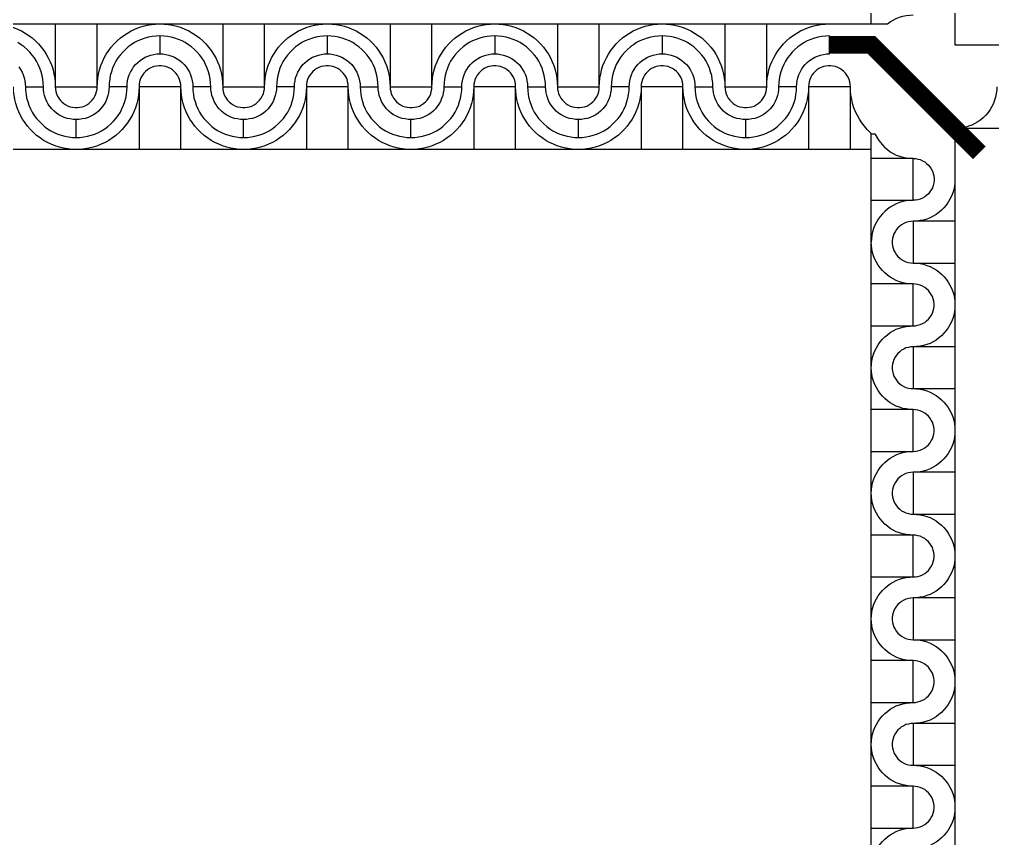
# Model space of a CAD drawing. Extents: x 190.8 to 267.1, y 124 to 174.8.
# Drawn here: x 225.22 to 226.847, y 162.423 to 163.793 of the extents above; entities that cross this region are included whole.
import ezdxf

# ---------------------------------------------------------------- set-up
doc = ezdxf.new("R2010")
doc.units = 0
doc.header["$MEASUREMENT"] = 0

msp = doc.modelspace()

# ---------------------------------------------------------------- linework, layer by layer
for p, q in [((224.5446, 163.7856), (226.6713, 163.7856)), ((226.7846, 163.7506), (228.8875, 163.7506))]:
    msp.add_line(p, q)
for points in [[(228.8875, 165.8106), (226.7846, 165.8106), (226.7846, 163.7506)], [(226.6446, 163.7856), (226.6446, 165.8023)], [(226.6713, 163.7856), (226.6716, 163.7858), (226.6764, 163.7893), (226.6864, 163.7948), (226.6919, 163.7968), (226.6974, 163.7986), (226.7031, 163.7996), (226.7089, 163.8003), (226.7146, 163.8006)], [(225.1746, 163.7856), (225.1819, 163.7853), (225.1889, 163.7846), (225.1959, 163.7833), (225.2029, 163.7818), (225.2099, 163.7796), (225.2164, 163.7768), (225.2229, 163.7738), (225.2291, 163.7703), (225.2351, 163.7663), (225.2409, 163.7621), (225.2464, 163.7573), (225.2514, 163.7523), (225.2561, 163.7468), (225.2604, 163.7411), (225.2644, 163.7351), (225.2679, 163.7288), (225.2709, 163.7223), (225.2736, 163.7158), (225.2759, 163.7088), (225.2774, 163.7018), (225.2786, 163.6948), (225.2794, 163.6878), (225.2796, 163.6806)], [(225.2796, 163.7856), (225.2796, 163.6806), (225.3496, 163.6806), (225.3496, 163.7856)], [(225.3496, 163.6806), (225.3499, 163.6878), (225.3506, 163.6948), (225.3519, 163.7018), (225.3534, 163.7088), (225.3556, 163.7158), (225.3584, 163.7223), (225.3614, 163.7288), (225.3649, 163.7351), (225.3689, 163.7411), (225.3731, 163.7468), (225.3779, 163.7523), (225.3829, 163.7573), (225.3884, 163.7621), (225.3941, 163.7663), (225.4001, 163.7703), (225.4064, 163.7738), (225.4129, 163.7768), (225.4194, 163.7796), (225.4264, 163.7818), (225.4334, 163.7833), (225.4404, 163.7846), (225.4474, 163.7853), (225.4546, 163.7856)], [(225.4546, 163.7856), (225.4619, 163.7853), (225.4689, 163.7846), (225.4759, 163.7833), (225.4829, 163.7818), (225.4899, 163.7796), (225.4964, 163.7768), (225.5029, 163.7738), (225.5091, 163.7703), (225.5151, 163.7663), (225.5209, 163.7621), (225.5264, 163.7573), (225.5314, 163.7523), (225.5361, 163.7468), (225.5404, 163.7411), (225.5444, 163.7351), (225.5479, 163.7288), (225.5509, 163.7223), (225.5536, 163.7158), (225.5559, 163.7088), (225.5574, 163.7018), (225.5586, 163.6948), (225.5594, 163.6878), (225.5596, 163.6806)], [(225.5596, 163.7856), (225.5596, 163.6806), (225.6296, 163.6806), (225.6296, 163.7856)], [(225.6296, 163.6806), (225.6299, 163.6878), (225.6306, 163.6948), (225.6319, 163.7018), (225.6334, 163.7088), (225.6356, 163.7158), (225.6384, 163.7223), (225.6414, 163.7288), (225.6449, 163.7351), (225.6489, 163.7411), (225.6531, 163.7468), (225.6579, 163.7523), (225.6629, 163.7573), (225.6684, 163.7621), (225.6741, 163.7663), (225.6801, 163.7703), (225.6864, 163.7738), (225.6929, 163.7768), (225.6994, 163.7796), (225.7064, 163.7818), (225.7134, 163.7833), (225.7204, 163.7846), (225.7274, 163.7853), (225.7346, 163.7856)], [(225.7346, 163.7856), (225.7419, 163.7853), (225.7489, 163.7846), (225.7559, 163.7833), (225.7629, 163.7818), (225.7699, 163.7796), (225.7764, 163.7768), (225.7829, 163.7738), (225.7891, 163.7703), (225.7951, 163.7663), (225.8009, 163.7621), (225.8064, 163.7573), (225.8114, 163.7523), (225.8161, 163.7468), (225.8204, 163.7411), (225.8244, 163.7351), (225.8279, 163.7288), (225.8309, 163.7223), (225.8336, 163.7158), (225.8359, 163.7088), (225.8374, 163.7018), (225.8386, 163.6948), (225.8394, 163.6878), (225.8396, 163.6806)], [(225.8396, 163.7856), (225.8396, 163.6806), (225.9096, 163.6806), (225.9096, 163.7856)], [(225.9096, 163.6806), (225.9099, 163.6878), (225.9106, 163.6948), (225.9119, 163.7018), (225.9134, 163.7088), (225.9156, 163.7158), (225.9184, 163.7223), (225.9214, 163.7288), (225.9249, 163.7351), (225.9289, 163.7411), (225.9331, 163.7468), (225.9379, 163.7523), (225.9429, 163.7573), (225.9484, 163.7621), (225.9541, 163.7663), (225.9601, 163.7703), (225.9664, 163.7738), (225.9729, 163.7768), (225.9794, 163.7796), (225.9864, 163.7818), (225.9934, 163.7833), (226.0004, 163.7846), (226.0074, 163.7853), (226.0146, 163.7856)], [(226.0146, 163.7856), (226.0219, 163.7853), (226.0289, 163.7846), (226.0359, 163.7833), (226.0429, 163.7818), (226.0499, 163.7796), (226.0564, 163.7768), (226.0629, 163.7738), (226.0691, 163.7703), (226.0751, 163.7663), (226.0809, 163.7621), (226.0864, 163.7573), (226.0914, 163.7523), (226.0961, 163.7468), (226.1004, 163.7411), (226.1044, 163.7351), (226.1079, 163.7288), (226.1109, 163.7223), (226.1136, 163.7158), (226.1159, 163.7088), (226.1174, 163.7018), (226.1186, 163.6948), (226.1194, 163.6878), (226.1196, 163.6806)], [(226.1196, 163.7856), (226.1196, 163.6806), (226.1896, 163.6806), (226.1896, 163.7856)], [(226.1896, 163.6806), (226.1899, 163.6878), (226.1906, 163.6948), (226.1919, 163.7018), (226.1934, 163.7088), (226.1956, 163.7158), (226.1984, 163.7223), (226.2014, 163.7288), (226.2049, 163.7351), (226.2089, 163.7411), (226.2131, 163.7468), (226.2179, 163.7523), (226.2229, 163.7573), (226.2284, 163.7621), (226.2341, 163.7663), (226.2401, 163.7703), (226.2464, 163.7738), (226.2529, 163.7768), (226.2594, 163.7796), (226.2664, 163.7818), (226.2734, 163.7833), (226.2804, 163.7846), (226.2874, 163.7853), (226.2946, 163.7856)], [(226.2946, 163.7856), (226.3019, 163.7853), (226.3089, 163.7846), (226.3159, 163.7833), (226.3229, 163.7818), (226.3299, 163.7796), (226.3364, 163.7768), (226.3429, 163.7738), (226.3491, 163.7703), (226.3551, 163.7663), (226.3609, 163.7621), (226.3664, 163.7573), (226.3714, 163.7523), (226.3761, 163.7468), (226.3804, 163.7411), (226.3844, 163.7351), (226.3879, 163.7288), (226.3909, 163.7223), (226.3936, 163.7158), (226.3959, 163.7088), (226.3974, 163.7018), (226.3986, 163.6948), (226.3994, 163.6878), (226.3996, 163.6806)], [(226.3996, 163.7856), (226.3996, 163.6806), (226.4696, 163.6806), (226.4696, 163.7856)], [(226.4696, 163.6806), (226.4699, 163.6878), (226.4706, 163.6948), (226.4719, 163.7018), (226.4734, 163.7088), (226.4756, 163.7158), (226.4784, 163.7223), (226.4814, 163.7288), (226.4849, 163.7351), (226.4889, 163.7411), (226.4931, 163.7468), (226.4979, 163.7523), (226.5029, 163.7573), (226.5084, 163.7621), (226.5141, 163.7663), (226.5201, 163.7703), (226.5264, 163.7738), (226.5329, 163.7768), (226.5394, 163.7796), (226.5464, 163.7818), (226.5534, 163.7833), (226.5604, 163.7846), (226.5674, 163.7853), (226.5746, 163.7856)], [(225.4546, 163.7656), (225.4484, 163.7653), (225.4419, 163.7646), (225.4356, 163.7636), (225.4296, 163.7618), (225.4236, 163.7598), (225.4176, 163.7571), (225.4121, 163.7543), (225.4066, 163.7508), (225.4016, 163.7471), (225.3969, 163.7428), (225.3924, 163.7383), (225.3881, 163.7336), (225.3844, 163.7286), (225.3809, 163.7231), (225.3781, 163.7176), (225.3754, 163.7116), (225.3734, 163.7056), (225.3716, 163.6996), (225.3706, 163.6933), (225.3699, 163.6868), (225.3696, 163.6806)], [(225.5396, 163.6806), (225.5394, 163.6868), (225.5386, 163.6933), (225.5376, 163.6996), (225.5359, 163.7056), (225.5339, 163.7116), (225.5311, 163.7176), (225.5284, 163.7231), (225.5249, 163.7286), (225.5211, 163.7336), (225.5169, 163.7383), (225.5124, 163.7428), (225.5076, 163.7471), (225.5026, 163.7508), (225.4971, 163.7543), (225.4916, 163.7571), (225.4856, 163.7598), (225.4796, 163.7618), (225.4736, 163.7636), (225.4674, 163.7646), (225.4609, 163.7653), (225.4546, 163.7656), (225.4546, 163.7356), (225.4596, 163.7353), (225.4646, 163.7346), (225.4696, 163.7336), (225.4746, 163.7318), (225.4791, 163.7298), (225.4836, 163.7273), (225.4879, 163.7246), (225.4916, 163.7213), (225.4954, 163.7176), (225.4986, 163.7138), (225.5014, 163.7096), (225.5039, 163.7051), (225.5059, 163.7006), (225.5076, 163.6956), (225.5086, 163.6906), (225.5094, 163.6856), (225.5096, 163.6806)], [(225.7346, 163.7656), (225.7284, 163.7653), (225.7219, 163.7646), (225.7156, 163.7636), (225.7096, 163.7618), (225.7036, 163.7598), (225.6976, 163.7571), (225.6921, 163.7543), (225.6866, 163.7508), (225.6816, 163.7471), (225.6769, 163.7428), (225.6724, 163.7383), (225.6681, 163.7336), (225.6644, 163.7286), (225.6609, 163.7231), (225.6581, 163.7176), (225.6554, 163.7116), (225.6534, 163.7056), (225.6516, 163.6996), (225.6506, 163.6933), (225.6499, 163.6868), (225.6496, 163.6806)], [(226.0146, 163.7656), (226.0084, 163.7653), (226.0019, 163.7646), (225.9956, 163.7636), (225.9896, 163.7618), (225.9836, 163.7598), (225.9776, 163.7571), (225.9721, 163.7543), (225.9666, 163.7508), (225.9616, 163.7471), (225.9569, 163.7428), (225.9524, 163.7383), (225.9481, 163.7336), (225.9444, 163.7286), (225.9409, 163.7231), (225.9381, 163.7176), (225.9354, 163.7116), (225.9334, 163.7056), (225.9316, 163.6996), (225.9306, 163.6933), (225.9299, 163.6868), (225.9296, 163.6806), (225.9596, 163.6806), (225.9599, 163.6856), (225.9606, 163.6906), (225.9616, 163.6956), (225.9634, 163.7006), (225.9654, 163.7051), (225.9679, 163.7096), (225.9706, 163.7138), (225.9739, 163.7176), (225.9776, 163.7213), (225.9814, 163.7246), (225.9856, 163.7273), (225.9901, 163.7298), (225.9946, 163.7318), (225.9996, 163.7336), (226.0046, 163.7346), (226.0096, 163.7353), (226.0146, 163.7356)], [(226.2946, 163.7656), (226.2884, 163.7653), (226.2819, 163.7646), (226.2756, 163.7636), (226.2696, 163.7618), (226.2636, 163.7598), (226.2576, 163.7571), (226.2521, 163.7543), (226.2466, 163.7508), (226.2416, 163.7471), (226.2369, 163.7428), (226.2324, 163.7383), (226.2281, 163.7336), (226.2244, 163.7286), (226.2209, 163.7231), (226.2181, 163.7176), (226.2154, 163.7116), (226.2134, 163.7056), (226.2116, 163.6996), (226.2106, 163.6933), (226.2099, 163.6868), (226.2096, 163.6806)], [(226.5196, 163.6806), (226.5199, 163.6856), (226.5206, 163.6906), (226.5216, 163.6956), (226.5234, 163.7006), (226.5254, 163.7051), (226.5279, 163.7096), (226.5306, 163.7138), (226.5339, 163.7176), (226.5376, 163.7213), (226.5414, 163.7246), (226.5456, 163.7273), (226.5501, 163.7298), (226.5546, 163.7318), (226.5596, 163.7336), (226.5646, 163.7346), (226.5696, 163.7353), (226.5746, 163.7356), (226.5746, 163.7656), (226.5684, 163.7653), (226.5619, 163.7646), (226.5556, 163.7636), (226.5496, 163.7618), (226.5436, 163.7598), (226.5376, 163.7571), (226.5321, 163.7543), (226.5266, 163.7508), (226.5216, 163.7471), (226.5169, 163.7428), (226.5124, 163.7383), (226.5081, 163.7336), (226.5044, 163.7286), (226.5009, 163.7231), (226.4981, 163.7176), (226.4954, 163.7116), (226.4934, 163.7056), (226.4916, 163.6996), (226.4906, 163.6933), (226.4899, 163.6868), (226.4896, 163.6806)], [(225.2186, 163.7138), (225.2214, 163.7096), (225.2239, 163.7051), (225.2259, 163.7006), (225.2276, 163.6956), (225.2286, 163.6906), (225.2294, 163.6856), (225.2296, 163.6806), (225.2596, 163.6806), (225.2594, 163.6868), (225.2586, 163.6933), (225.2576, 163.6996), (225.2559, 163.7056), (225.2539, 163.7116), (225.2511, 163.7176), (225.2484, 163.7231), (225.2449, 163.7286), (225.2411, 163.7336), (225.2369, 163.7383), (225.2324, 163.7428), (225.2276, 163.7471), (225.2226, 163.7508), (225.2171, 163.7543)], [(225.3996, 163.6806), (225.3999, 163.6856), (225.4006, 163.6906), (225.4016, 163.6956), (225.4034, 163.7006), (225.4054, 163.7051), (225.4079, 163.7096), (225.4106, 163.7138), (225.4139, 163.7176), (225.4176, 163.7213), (225.4214, 163.7246), (225.4256, 163.7273), (225.4301, 163.7298), (225.4346, 163.7318), (225.4396, 163.7336), (225.4446, 163.7346), (225.4496, 163.7353), (225.4546, 163.7356)], [(225.6796, 163.6806), (225.6799, 163.6856), (225.6806, 163.6906), (225.6816, 163.6956), (225.6834, 163.7006), (225.6854, 163.7051), (225.6879, 163.7096), (225.6906, 163.7138), (225.6939, 163.7176), (225.6976, 163.7213), (225.7014, 163.7246), (225.7056, 163.7273), (225.7101, 163.7298), (225.7146, 163.7318), (225.7196, 163.7336), (225.7246, 163.7346), (225.7296, 163.7353), (225.7346, 163.7356)], [(226.2396, 163.6806), (226.2399, 163.6856), (226.2406, 163.6906), (226.2416, 163.6956), (226.2434, 163.7006), (226.2454, 163.7051), (226.2479, 163.7096), (226.2506, 163.7138), (226.2539, 163.7176), (226.2576, 163.7213), (226.2614, 163.7246), (226.2656, 163.7273), (226.2701, 163.7298), (226.2746, 163.7318), (226.2796, 163.7336), (226.2846, 163.7346), (226.2896, 163.7353), (226.2946, 163.7356)], [(225.4896, 163.6806), (225.4894, 163.6846), (225.4886, 163.6886), (225.4876, 163.6926), (225.4859, 163.6963), (225.4839, 163.6998), (225.4814, 163.7031), (225.4786, 163.7061), (225.4756, 163.7086), (225.4721, 163.7108), (225.4684, 163.7128), (225.4646, 163.7141), (225.4606, 163.7151), (225.4566, 163.7156), (225.4526, 163.7156), (225.4486, 163.7151), (225.4446, 163.7141), (225.4406, 163.7128), (225.4371, 163.7108), (225.4336, 163.7086), (225.4306, 163.7061), (225.4279, 163.7031), (225.4254, 163.6998), (225.4234, 163.6963), (225.4216, 163.6926), (225.4206, 163.6886), (225.4199, 163.6846), (225.4196, 163.6806)], [(225.7696, 163.6806), (225.7694, 163.6846), (225.7686, 163.6886), (225.7676, 163.6926), (225.7659, 163.6963), (225.7639, 163.6998), (225.7614, 163.7031), (225.7586, 163.7061), (225.7556, 163.7086), (225.7521, 163.7108), (225.7484, 163.7128), (225.7446, 163.7141), (225.7406, 163.7151), (225.7366, 163.7156), (225.7326, 163.7156), (225.7286, 163.7151), (225.7246, 163.7141), (225.7206, 163.7128), (225.7171, 163.7108), (225.7136, 163.7086), (225.7106, 163.7061), (225.7079, 163.7031), (225.7054, 163.6998), (225.7034, 163.6963), (225.7016, 163.6926), (225.7006, 163.6886), (225.6999, 163.6846), (225.6996, 163.6806)], [(226.0496, 163.6806), (226.0494, 163.6846), (226.0486, 163.6886), (226.0476, 163.6926), (226.0459, 163.6963), (226.0439, 163.6998), (226.0414, 163.7031), (226.0386, 163.7061), (226.0356, 163.7086), (226.0321, 163.7108), (226.0284, 163.7128), (226.0246, 163.7141), (226.0206, 163.7151), (226.0166, 163.7156), (226.0126, 163.7156), (226.0086, 163.7151), (226.0046, 163.7141), (226.0006, 163.7128), (225.9971, 163.7108), (225.9936, 163.7086), (225.9906, 163.7061), (225.9879, 163.7031), (225.9854, 163.6998), (225.9834, 163.6963), (225.9816, 163.6926), (225.9806, 163.6886), (225.9799, 163.6846), (225.9796, 163.6806)], [(226.3296, 163.6806), (226.3294, 163.6846), (226.3286, 163.6886), (226.3276, 163.6926), (226.3259, 163.6963), (226.3239, 163.6998), (226.3214, 163.7031), (226.3186, 163.7061), (226.3156, 163.7086), (226.3121, 163.7108), (226.3084, 163.7128), (226.3046, 163.7141), (226.3006, 163.7151), (226.2966, 163.7156), (226.2926, 163.7156), (226.2886, 163.7151), (226.2846, 163.7141), (226.2806, 163.7128), (226.2771, 163.7108), (226.2736, 163.7086), (226.2706, 163.7061), (226.2679, 163.7031), (226.2654, 163.6998), (226.2634, 163.6963), (226.2616, 163.6926), (226.2606, 163.6886), (226.2599, 163.6846), (226.2596, 163.6806)], [(226.6096, 163.6806), (226.6094, 163.6846), (226.6086, 163.6886), (226.6076, 163.6926), (226.6059, 163.6963), (226.6039, 163.6998), (226.6014, 163.7031), (226.5986, 163.7061), (226.5956, 163.7086), (226.5921, 163.7108), (226.5884, 163.7128), (226.5846, 163.7141), (226.5806, 163.7151), (226.5766, 163.7156), (226.5726, 163.7156), (226.5686, 163.7151), (226.5646, 163.7141), (226.5606, 163.7128), (226.5571, 163.7108), (226.5536, 163.7086), (226.5506, 163.7061), (226.5479, 163.7031), (226.5454, 163.6998), (226.5434, 163.6963), (226.5416, 163.6926), (226.5406, 163.6886), (226.5399, 163.6846), (226.5396, 163.6806)], [(225.3146, 163.5756), (225.3074, 163.5758), (225.3004, 163.5766), (225.2934, 163.5778), (225.2864, 163.5793), (225.2794, 163.5816), (225.2729, 163.5843), (225.2664, 163.5873), (225.2601, 163.5908), (225.2541, 163.5948), (225.2484, 163.5991), (225.2429, 163.6038), (225.2379, 163.6088), (225.2331, 163.6143), (225.2289, 163.6201), (225.2249, 163.6261), (225.2214, 163.6323), (225.2184, 163.6388), (225.2156, 163.6453), (225.2134, 163.6523), (225.2119, 163.6593), (225.2106, 163.6663), (225.2099, 163.6733), (225.2096, 163.6806)], [(225.2296, 163.6806), (225.2299, 163.6743), (225.2306, 163.6678), (225.2316, 163.6616), (225.2334, 163.6556), (225.2354, 163.6496), (225.2381, 163.6436), (225.2409, 163.6381), (225.2444, 163.6326), (225.2481, 163.6276), (225.2524, 163.6228), (225.2569, 163.6183), (225.2616, 163.6141), (225.2666, 163.6103), (225.2721, 163.6068), (225.2776, 163.6041), (225.2836, 163.6013), (225.2896, 163.5993), (225.2956, 163.5976), (225.3019, 163.5966), (225.3084, 163.5958), (225.3146, 163.5956), (225.3146, 163.6256), (225.3096, 163.6258), (225.3046, 163.6266), (225.2996, 163.6276), (225.2946, 163.6293), (225.2901, 163.6313), (225.2856, 163.6338), (225.2814, 163.6366), (225.2776, 163.6398), (225.2739, 163.6436), (225.2706, 163.6473), (225.2679, 163.6516), (225.2654, 163.6561), (225.2634, 163.6606), (225.2616, 163.6656), (225.2606, 163.6706), (225.2599, 163.6756), (225.2596, 163.6806)], [(225.2796, 163.6806), (225.2799, 163.6766), (225.2806, 163.6726), (225.2816, 163.6686), (225.2834, 163.6648), (225.2854, 163.6613), (225.2879, 163.6581), (225.2906, 163.6551), (225.2936, 163.6526), (225.2971, 163.6503), (225.3009, 163.6483), (225.3046, 163.6471), (225.3086, 163.6461), (225.3126, 163.6456), (225.3166, 163.6456), (225.3206, 163.6461), (225.3246, 163.6471), (225.3286, 163.6483), (225.3321, 163.6503), (225.3356, 163.6526), (225.3386, 163.6551), (225.3414, 163.6581), (225.3439, 163.6613), (225.3459, 163.6648), (225.3476, 163.6686), (225.3486, 163.6726), (225.3494, 163.6766), (225.3496, 163.6806)], [(225.3146, 163.5956), (225.3209, 163.5958), (225.3274, 163.5966), (225.3336, 163.5976), (225.3396, 163.5993), (225.3456, 163.6013), (225.3516, 163.6041), (225.3571, 163.6068), (225.3626, 163.6103), (225.3676, 163.6141), (225.3724, 163.6183), (225.3769, 163.6228), (225.3811, 163.6276), (225.3849, 163.6326), (225.3884, 163.6381), (225.3911, 163.6436), (225.3939, 163.6496), (225.3959, 163.6556), (225.3976, 163.6616), (225.3986, 163.6678), (225.3994, 163.6743), (225.3996, 163.6806), (225.3696, 163.6806), (225.3694, 163.6756), (225.3686, 163.6706), (225.3676, 163.6656), (225.3659, 163.6606), (225.3639, 163.6561), (225.3614, 163.6516), (225.3586, 163.6473), (225.3554, 163.6436), (225.3516, 163.6398), (225.3479, 163.6366), (225.3436, 163.6338), (225.3391, 163.6313), (225.3346, 163.6293), (225.3296, 163.6276), (225.3246, 163.6266), (225.3196, 163.6258), (225.3146, 163.6256)], [(225.4196, 163.6806), (225.4194, 163.6733), (225.4186, 163.6663), (225.4174, 163.6593), (225.4159, 163.6523), (225.4136, 163.6453), (225.4109, 163.6388), (225.4079, 163.6323), (225.4044, 163.6261), (225.4004, 163.6201), (225.3961, 163.6143), (225.3914, 163.6088), (225.3864, 163.6038), (225.3809, 163.5991), (225.3751, 163.5948), (225.3691, 163.5908), (225.3629, 163.5873), (225.3564, 163.5843), (225.3499, 163.5816), (225.3429, 163.5793), (225.3359, 163.5778), (225.3289, 163.5766), (225.3219, 163.5758), (225.3146, 163.5756)], [(225.4896, 163.5756), (225.4896, 163.6806), (225.4196, 163.6806), (225.4196, 163.5756)], [(225.5946, 163.5756), (225.5874, 163.5758), (225.5804, 163.5766), (225.5734, 163.5778), (225.5664, 163.5793), (225.5594, 163.5816), (225.5529, 163.5843), (225.5464, 163.5873), (225.5401, 163.5908), (225.5341, 163.5948), (225.5284, 163.5991), (225.5229, 163.6038), (225.5179, 163.6088), (225.5131, 163.6143), (225.5089, 163.6201), (225.5049, 163.6261), (225.5014, 163.6323), (225.4984, 163.6388), (225.4956, 163.6453), (225.4934, 163.6523), (225.4919, 163.6593), (225.4906, 163.6663), (225.4899, 163.6733), (225.4896, 163.6806)], [(225.5596, 163.6806), (225.5599, 163.6766), (225.5606, 163.6726), (225.5616, 163.6686), (225.5634, 163.6648), (225.5654, 163.6613), (225.5679, 163.6581), (225.5706, 163.6551), (225.5736, 163.6526), (225.5771, 163.6503), (225.5809, 163.6483), (225.5846, 163.6471), (225.5886, 163.6461), (225.5926, 163.6456), (225.5966, 163.6456), (225.6006, 163.6461), (225.6046, 163.6471), (225.6086, 163.6483), (225.6121, 163.6503), (225.6156, 163.6526), (225.6186, 163.6551), (225.6214, 163.6581), (225.6239, 163.6613), (225.6259, 163.6648), (225.6276, 163.6686), (225.6286, 163.6726), (225.6294, 163.6766), (225.6296, 163.6806)], [(225.5946, 163.5956), (225.6009, 163.5958), (225.6074, 163.5966), (225.6136, 163.5976), (225.6196, 163.5993), (225.6256, 163.6013), (225.6316, 163.6041), (225.6371, 163.6068), (225.6426, 163.6103), (225.6476, 163.6141), (225.6524, 163.6183), (225.6569, 163.6228), (225.6611, 163.6276), (225.6649, 163.6326), (225.6684, 163.6381), (225.6711, 163.6436), (225.6739, 163.6496), (225.6759, 163.6556), (225.6776, 163.6616), (225.6786, 163.6678), (225.6794, 163.6743), (225.6796, 163.6806), (225.6496, 163.6806), (225.6494, 163.6756), (225.6486, 163.6706), (225.6476, 163.6656), (225.6459, 163.6606), (225.6439, 163.6561), (225.6414, 163.6516), (225.6386, 163.6473), (225.6354, 163.6436), (225.6316, 163.6398), (225.6279, 163.6366), (225.6236, 163.6338), (225.6191, 163.6313), (225.6146, 163.6293), (225.6096, 163.6276), (225.6046, 163.6266), (225.5996, 163.6258), (225.5946, 163.6256)], [(225.6996, 163.6806), (225.6994, 163.6733), (225.6986, 163.6663), (225.6974, 163.6593), (225.6959, 163.6523), (225.6936, 163.6453), (225.6909, 163.6388), (225.6879, 163.6323), (225.6844, 163.6261), (225.6804, 163.6201), (225.6761, 163.6143), (225.6714, 163.6088), (225.6664, 163.6038), (225.6609, 163.5991), (225.6551, 163.5948), (225.6491, 163.5908), (225.6429, 163.5873), (225.6364, 163.5843), (225.6299, 163.5816), (225.6229, 163.5793), (225.6159, 163.5778), (225.6089, 163.5766), (225.6019, 163.5758), (225.5946, 163.5756)], [(225.7696, 163.5756), (225.7696, 163.6806), (225.6996, 163.6806), (225.6996, 163.5756)], [(225.8746, 163.5756), (225.8674, 163.5758), (225.8604, 163.5766), (225.8534, 163.5778), (225.8464, 163.5793), (225.8394, 163.5816), (225.8329, 163.5843), (225.8264, 163.5873), (225.8201, 163.5908), (225.8141, 163.5948), (225.8084, 163.5991), (225.8029, 163.6038), (225.7979, 163.6088), (225.7931, 163.6143), (225.7889, 163.6201), (225.7849, 163.6261), (225.7814, 163.6323), (225.7784, 163.6388), (225.7756, 163.6453), (225.7734, 163.6523), (225.7719, 163.6593), (225.7706, 163.6663), (225.7699, 163.6733), (225.7696, 163.6806)], [(225.7896, 163.6806), (225.7899, 163.6743), (225.7906, 163.6678), (225.7916, 163.6616), (225.7934, 163.6556), (225.7954, 163.6496), (225.7981, 163.6436), (225.8009, 163.6381), (225.8044, 163.6326), (225.8081, 163.6276), (225.8124, 163.6228), (225.8169, 163.6183), (225.8216, 163.6141), (225.8266, 163.6103), (225.8321, 163.6068), (225.8376, 163.6041), (225.8436, 163.6013), (225.8496, 163.5993), (225.8556, 163.5976), (225.8619, 163.5966), (225.8684, 163.5958), (225.8746, 163.5956), (225.8746, 163.6256), (225.8696, 163.6258), (225.8646, 163.6266), (225.8596, 163.6276), (225.8546, 163.6293), (225.8501, 163.6313), (225.8456, 163.6338), (225.8414, 163.6366), (225.8376, 163.6398), (225.8339, 163.6436), (225.8306, 163.6473), (225.8279, 163.6516), (225.8254, 163.6561), (225.8234, 163.6606), (225.8216, 163.6656), (225.8206, 163.6706), (225.8199, 163.6756), (225.8196, 163.6806)], [(225.8396, 163.6806), (225.8399, 163.6766), (225.8406, 163.6726), (225.8416, 163.6686), (225.8434, 163.6648), (225.8454, 163.6613), (225.8479, 163.6581), (225.8506, 163.6551), (225.8536, 163.6526), (225.8571, 163.6503), (225.8609, 163.6483), (225.8646, 163.6471), (225.8686, 163.6461), (225.8726, 163.6456), (225.8766, 163.6456), (225.8806, 163.6461), (225.8846, 163.6471), (225.8886, 163.6483), (225.8921, 163.6503), (225.8956, 163.6526), (225.8986, 163.6551), (225.9014, 163.6581), (225.9039, 163.6613), (225.9059, 163.6648), (225.9076, 163.6686), (225.9086, 163.6726), (225.9094, 163.6766), (225.9096, 163.6806)], [(225.9296, 163.6806), (225.9294, 163.6756), (225.9286, 163.6706), (225.9276, 163.6656), (225.9259, 163.6606), (225.9239, 163.6561), (225.9214, 163.6516), (225.9186, 163.6473), (225.9154, 163.6436), (225.9116, 163.6398), (225.9079, 163.6366), (225.9036, 163.6338), (225.8991, 163.6313), (225.8946, 163.6293), (225.8896, 163.6276), (225.8846, 163.6266), (225.8796, 163.6258), (225.8746, 163.6256)], [(225.9796, 163.6806), (225.9794, 163.6733), (225.9786, 163.6663), (225.9774, 163.6593), (225.9759, 163.6523), (225.9736, 163.6453), (225.9709, 163.6388), (225.9679, 163.6323), (225.9644, 163.6261), (225.9604, 163.6201), (225.9561, 163.6143), (225.9514, 163.6088), (225.9464, 163.6038), (225.9409, 163.5991), (225.9351, 163.5948), (225.9291, 163.5908), (225.9229, 163.5873), (225.9164, 163.5843), (225.9099, 163.5816), (225.9029, 163.5793), (225.8959, 163.5778), (225.8889, 163.5766), (225.8819, 163.5758), (225.8746, 163.5756)], [(225.8746, 163.5956), (225.8809, 163.5958), (225.8874, 163.5966), (225.8936, 163.5976), (225.8996, 163.5993), (225.9056, 163.6013), (225.9116, 163.6041), (225.9171, 163.6068), (225.9226, 163.6103), (225.9276, 163.6141), (225.9324, 163.6183), (225.9369, 163.6228), (225.9411, 163.6276), (225.9449, 163.6326), (225.9484, 163.6381), (225.9511, 163.6436), (225.9539, 163.6496), (225.9559, 163.6556), (225.9576, 163.6616), (225.9586, 163.6678), (225.9594, 163.6743), (225.9596, 163.6806)], [(226.0496, 163.5756), (226.0496, 163.6806), (225.9796, 163.6806), (225.9796, 163.5756)], [(226.1546, 163.5756), (226.1474, 163.5758), (226.1404, 163.5766), (226.1334, 163.5778), (226.1264, 163.5793), (226.1194, 163.5816), (226.1129, 163.5843), (226.1064, 163.5873), (226.1001, 163.5908), (226.0941, 163.5948), (226.0884, 163.5991), (226.0829, 163.6038), (226.0779, 163.6088), (226.0731, 163.6143), (226.0689, 163.6201), (226.0649, 163.6261), (226.0614, 163.6323), (226.0584, 163.6388), (226.0556, 163.6453), (226.0534, 163.6523), (226.0519, 163.6593), (226.0506, 163.6663), (226.0499, 163.6733), (226.0496, 163.6806)], [(226.0696, 163.6806), (226.0699, 163.6743), (226.0706, 163.6678), (226.0716, 163.6616), (226.0734, 163.6556), (226.0754, 163.6496), (226.0781, 163.6436), (226.0809, 163.6381), (226.0844, 163.6326), (226.0881, 163.6276), (226.0924, 163.6228), (226.0969, 163.6183), (226.1016, 163.6141), (226.1066, 163.6103), (226.1121, 163.6068), (226.1176, 163.6041), (226.1236, 163.6013), (226.1296, 163.5993), (226.1356, 163.5976), (226.1419, 163.5966), (226.1484, 163.5958), (226.1546, 163.5956), (226.1546, 163.6256), (226.1496, 163.6258), (226.1446, 163.6266), (226.1396, 163.6276), (226.1346, 163.6293), (226.1301, 163.6313), (226.1256, 163.6338), (226.1214, 163.6366), (226.1176, 163.6398), (226.1139, 163.6436), (226.1106, 163.6473), (226.1079, 163.6516), (226.1054, 163.6561), (226.1034, 163.6606), (226.1016, 163.6656), (226.1006, 163.6706), (226.0999, 163.6756), (226.0996, 163.6806)], [(226.1196, 163.6806), (226.1199, 163.6766), (226.1206, 163.6726), (226.1216, 163.6686), (226.1234, 163.6648), (226.1254, 163.6613), (226.1279, 163.6581), (226.1306, 163.6551), (226.1336, 163.6526), (226.1371, 163.6503), (226.1409, 163.6483), (226.1446, 163.6471), (226.1486, 163.6461), (226.1526, 163.6456), (226.1566, 163.6456), (226.1606, 163.6461), (226.1646, 163.6471), (226.1686, 163.6483), (226.1721, 163.6503), (226.1756, 163.6526), (226.1786, 163.6551), (226.1814, 163.6581), (226.1839, 163.6613), (226.1859, 163.6648), (226.1876, 163.6686), (226.1886, 163.6726), (226.1894, 163.6766), (226.1896, 163.6806)], [(226.1546, 163.5956), (226.1609, 163.5958), (226.1674, 163.5966), (226.1736, 163.5976), (226.1796, 163.5993), (226.1856, 163.6013), (226.1916, 163.6041), (226.1971, 163.6068), (226.2026, 163.6103), (226.2076, 163.6141), (226.2124, 163.6183), (226.2169, 163.6228), (226.2211, 163.6276), (226.2249, 163.6326), (226.2284, 163.6381), (226.2311, 163.6436), (226.2339, 163.6496), (226.2359, 163.6556), (226.2376, 163.6616), (226.2386, 163.6678), (226.2394, 163.6743), (226.2396, 163.6806), (226.2096, 163.6806), (226.2094, 163.6756), (226.2086, 163.6706), (226.2076, 163.6656), (226.2059, 163.6606), (226.2039, 163.6561), (226.2014, 163.6516), (226.1986, 163.6473), (226.1954, 163.6436), (226.1916, 163.6398), (226.1879, 163.6366), (226.1836, 163.6338), (226.1791, 163.6313), (226.1746, 163.6293), (226.1696, 163.6276), (226.1646, 163.6266), (226.1596, 163.6258), (226.1546, 163.6256)], [(226.2596, 163.6806), (226.2594, 163.6733), (226.2586, 163.6663), (226.2574, 163.6593), (226.2559, 163.6523), (226.2536, 163.6453), (226.2509, 163.6388), (226.2479, 163.6323), (226.2444, 163.6261), (226.2404, 163.6201), (226.2361, 163.6143), (226.2314, 163.6088), (226.2264, 163.6038), (226.2209, 163.5991), (226.2151, 163.5948), (226.2091, 163.5908), (226.2029, 163.5873), (226.1964, 163.5843), (226.1899, 163.5816), (226.1829, 163.5793), (226.1759, 163.5778), (226.1689, 163.5766), (226.1619, 163.5758), (226.1546, 163.5756)], [(226.3296, 163.5756), (226.3296, 163.6806), (226.2596, 163.6806), (226.2596, 163.5756)], [(226.4346, 163.5756), (226.4274, 163.5758), (226.4204, 163.5766), (226.4134, 163.5778), (226.4064, 163.5793), (226.3994, 163.5816), (226.3929, 163.5843), (226.3864, 163.5873), (226.3801, 163.5908), (226.3741, 163.5948), (226.3684, 163.5991), (226.3629, 163.6038), (226.3579, 163.6088), (226.3531, 163.6143), (226.3489, 163.6201), (226.3449, 163.6261), (226.3414, 163.6323), (226.3384, 163.6388), (226.3356, 163.6453), (226.3334, 163.6523), (226.3319, 163.6593), (226.3306, 163.6663), (226.3299, 163.6733), (226.3296, 163.6806)], [(226.3496, 163.6806), (226.3499, 163.6743), (226.3506, 163.6678), (226.3516, 163.6616), (226.3534, 163.6556), (226.3554, 163.6496), (226.3581, 163.6436), (226.3609, 163.6381), (226.3644, 163.6326), (226.3681, 163.6276), (226.3724, 163.6228), (226.3769, 163.6183), (226.3816, 163.6141), (226.3866, 163.6103), (226.3921, 163.6068), (226.3976, 163.6041), (226.4036, 163.6013), (226.4096, 163.5993), (226.4156, 163.5976), (226.4219, 163.5966), (226.4284, 163.5958), (226.4346, 163.5956), (226.4346, 163.6256), (226.4296, 163.6258), (226.4246, 163.6266), (226.4196, 163.6276), (226.4146, 163.6293), (226.4101, 163.6313), (226.4056, 163.6338), (226.4014, 163.6366), (226.3976, 163.6398), (226.3939, 163.6436), (226.3906, 163.6473), (226.3879, 163.6516), (226.3854, 163.6561), (226.3834, 163.6606), (226.3816, 163.6656), (226.3806, 163.6706), (226.3799, 163.6756), (226.3796, 163.6806)], [(226.3996, 163.6806), (226.3999, 163.6766), (226.4006, 163.6726), (226.4016, 163.6686), (226.4034, 163.6648), (226.4054, 163.6613), (226.4079, 163.6581), (226.4106, 163.6551), (226.4136, 163.6526), (226.4171, 163.6503), (226.4209, 163.6483), (226.4246, 163.6471), (226.4286, 163.6461), (226.4326, 163.6456), (226.4366, 163.6456), (226.4406, 163.6461), (226.4446, 163.6471), (226.4486, 163.6483), (226.4521, 163.6503), (226.4556, 163.6526), (226.4586, 163.6551), (226.4614, 163.6581), (226.4639, 163.6613), (226.4659, 163.6648), (226.4676, 163.6686), (226.4686, 163.6726), (226.4694, 163.6766), (226.4696, 163.6806)], [(226.4346, 163.5956), (226.4409, 163.5958), (226.4474, 163.5966), (226.4536, 163.5976), (226.4596, 163.5993), (226.4656, 163.6013), (226.4716, 163.6041), (226.4771, 163.6068), (226.4826, 163.6103), (226.4876, 163.6141), (226.4924, 163.6183), (226.4969, 163.6228), (226.5011, 163.6276), (226.5049, 163.6326), (226.5084, 163.6381), (226.5111, 163.6436), (226.5139, 163.6496), (226.5159, 163.6556), (226.5176, 163.6616), (226.5186, 163.6678), (226.5194, 163.6743), (226.5196, 163.6806), (226.4896, 163.6806), (226.4894, 163.6756), (226.4886, 163.6706), (226.4876, 163.6656), (226.4859, 163.6606), (226.4839, 163.6561), (226.4814, 163.6516), (226.4786, 163.6473), (226.4754, 163.6436), (226.4716, 163.6398), (226.4679, 163.6366), (226.4636, 163.6338), (226.4591, 163.6313), (226.4546, 163.6293), (226.4496, 163.6276), (226.4446, 163.6266), (226.4396, 163.6258), (226.4346, 163.6256)], [(226.5396, 163.6806), (226.5394, 163.6733), (226.5386, 163.6663), (226.5374, 163.6593), (226.5359, 163.6523), (226.5336, 163.6453), (226.5309, 163.6388), (226.5279, 163.6323), (226.5244, 163.6261), (226.5204, 163.6201), (226.5161, 163.6143), (226.5114, 163.6088), (226.5064, 163.6038), (226.5009, 163.5991), (226.4951, 163.5948), (226.4891, 163.5908), (226.4829, 163.5873), (226.4764, 163.5843), (226.4699, 163.5816), (226.4629, 163.5793), (226.4559, 163.5778), (226.4489, 163.5766), (226.4419, 163.5758), (226.4346, 163.5756)], [(226.6096, 163.5756), (226.6096, 163.6806), (226.5396, 163.6806), (226.5396, 163.5756)], [(226.6446, 163.6023), (226.6429, 163.6038), (226.6379, 163.6088), (226.6331, 163.6143), (226.6289, 163.6201), (226.6249, 163.6261), (226.6214, 163.6323), (226.6184, 163.6388), (226.6156, 163.6453), (226.6134, 163.6523), (226.6119, 163.6593), (226.6106, 163.6663), (226.6099, 163.6733), (226.6096, 163.6806)], [(226.8546, 163.6806), (226.8544, 163.6748), (226.8536, 163.6691), (226.8526, 163.6633), (226.8509, 163.6578), (226.8489, 163.6523), (226.8434, 163.6423), (226.8399, 163.6376), (226.8361, 163.6331), (226.8321, 163.6291), (226.8276, 163.6253), (226.8229, 163.6218), (226.8129, 163.6163), (226.8074, 163.6143), (226.8019, 163.6126), (226.7961, 163.6116), (226.7904, 163.6108), (226.7846, 163.6106)], [(228.8875, 163.6106), (226.7846, 163.6106), (226.7846, 161.5506)], [(226.6446, 161.5856), (226.6446, 163.6023)], [(226.6446, 163.6016), (226.6508, 163.6016), (226.6559, 163.5923), (226.6594, 163.5876), (226.6631, 163.5831), (226.6671, 163.5791), (226.6716, 163.5753), (226.6764, 163.5718), (226.6864, 163.5663), (226.6919, 163.5643), (226.6974, 163.5626), (226.7031, 163.5616), (226.7089, 163.5608), (226.7146, 163.5606)], [(226.6446, 163.5756), (224.5446, 163.5756)], [(226.6446, 163.4906), (226.7146, 163.4906), (226.7146, 163.5606), (226.6446, 163.5606)], [(226.7146, 163.5606), (226.7186, 163.5603), (226.7226, 163.5596), (226.7266, 163.5586), (226.7304, 163.5568), (226.7339, 163.5548), (226.7371, 163.5523), (226.7401, 163.5496), (226.7426, 163.5466), (226.7449, 163.5431), (226.7469, 163.5393), (226.7481, 163.5356), (226.7491, 163.5316), (226.7496, 163.5276), (226.7496, 163.5236), (226.7491, 163.5196), (226.7481, 163.5156), (226.7469, 163.5116), (226.7449, 163.5081), (226.7426, 163.5046), (226.7401, 163.5016), (226.7371, 163.4988), (226.7339, 163.4963), (226.7304, 163.4943), (226.7266, 163.4926), (226.7226, 163.4916), (226.7186, 163.4908), (226.7146, 163.4906)], [(226.7846, 163.5256), (226.7844, 163.5198), (226.7836, 163.5141), (226.7826, 163.5083), (226.7809, 163.5028), (226.7789, 163.4973), (226.7734, 163.4873), (226.7699, 163.4826), (226.7661, 163.4781), (226.7621, 163.4741), (226.7576, 163.4703), (226.7529, 163.4668), (226.7429, 163.4613), (226.7374, 163.4593), (226.7319, 163.4576), (226.7261, 163.4566), (226.7204, 163.4558), (226.7146, 163.4556)], [(226.7146, 163.4906), (226.7089, 163.4903), (226.7031, 163.4896), (226.6974, 163.4886), (226.6919, 163.4868), (226.6864, 163.4848), (226.6764, 163.4793), (226.6716, 163.4758), (226.6671, 163.4721), (226.6631, 163.4681), (226.6594, 163.4636), (226.6559, 163.4588), (226.6504, 163.4488), (226.6484, 163.4433), (226.6466, 163.4378), (226.6456, 163.4321), (226.6449, 163.4263), (226.6446, 163.4206)], [(226.7146, 163.4556), (226.7106, 163.4553), (226.7066, 163.4546), (226.7026, 163.4536), (226.6989, 163.4518), (226.6954, 163.4498), (226.6921, 163.4473), (226.6891, 163.4446), (226.6866, 163.4416), (226.6844, 163.4381), (226.6824, 163.4343), (226.6811, 163.4306), (226.6801, 163.4266), (226.6796, 163.4226), (226.6796, 163.4186), (226.6801, 163.4146), (226.6811, 163.4106), (226.6824, 163.4066), (226.6844, 163.4031), (226.6866, 163.3996), (226.6891, 163.3966), (226.6921, 163.3938), (226.6954, 163.3913), (226.6989, 163.3893), (226.7026, 163.3876), (226.7066, 163.3866), (226.7106, 163.3858), (226.7146, 163.3856)], [(226.7846, 163.4556), (226.7146, 163.4556), (226.7146, 163.3856), (226.7846, 163.3856)], [(226.7146, 163.3506), (226.7089, 163.3508), (226.7031, 163.3516), (226.6974, 163.3526), (226.6919, 163.3543), (226.6864, 163.3563), (226.6764, 163.3618), (226.6716, 163.3653), (226.6671, 163.3691), (226.6631, 163.3731), (226.6594, 163.3776), (226.6559, 163.3823), (226.6504, 163.3923), (226.6484, 163.3978), (226.6466, 163.4033), (226.6456, 163.4091), (226.6449, 163.4148), (226.6446, 163.4206)], [(226.7146, 163.3856), (226.7204, 163.3853), (226.7261, 163.3846), (226.7319, 163.3836), (226.7374, 163.3818), (226.7429, 163.3798), (226.7529, 163.3743), (226.7576, 163.3708), (226.7621, 163.3671), (226.7661, 163.3631), (226.7699, 163.3586), (226.7734, 163.3538), (226.7789, 163.3438), (226.7809, 163.3383), (226.7826, 163.3328), (226.7836, 163.3271), (226.7844, 163.3213), (226.7846, 163.3156)], [(226.6446, 163.2806), (226.7146, 163.2806), (226.7146, 163.3506), (226.6446, 163.3506)], [(226.7146, 163.2806), (226.7186, 163.2808), (226.7226, 163.2816), (226.7266, 163.2826), (226.7304, 163.2843), (226.7339, 163.2863), (226.7371, 163.2888), (226.7401, 163.2916), (226.7426, 163.2946), (226.7449, 163.2981), (226.7469, 163.3018), (226.7481, 163.3056), (226.7491, 163.3096), (226.7496, 163.3136), (226.7496, 163.3176), (226.7491, 163.3216), (226.7481, 163.3256), (226.7469, 163.3296), (226.7449, 163.3331), (226.7426, 163.3366), (226.7401, 163.3396), (226.7371, 163.3423), (226.7339, 163.3448), (226.7304, 163.3468), (226.7266, 163.3486), (226.7226, 163.3496), (226.7186, 163.3503), (226.7146, 163.3506)], [(226.7846, 163.3156), (226.7844, 163.3098), (226.7836, 163.3041), (226.7826, 163.2983), (226.7809, 163.2928), (226.7789, 163.2873), (226.7734, 163.2773), (226.7699, 163.2726), (226.7661, 163.2681), (226.7621, 163.2641), (226.7576, 163.2603), (226.7529, 163.2568), (226.7429, 163.2513), (226.7374, 163.2493), (226.7319, 163.2476), (226.7261, 163.2466), (226.7204, 163.2458), (226.7146, 163.2456)], [(226.6446, 163.2106), (226.6449, 163.2163), (226.6456, 163.2221), (226.6466, 163.2278), (226.6484, 163.2333), (226.6504, 163.2388), (226.6559, 163.2488), (226.6594, 163.2536), (226.6631, 163.2581), (226.6671, 163.2621), (226.6716, 163.2658), (226.6764, 163.2693), (226.6864, 163.2748), (226.6919, 163.2768), (226.6974, 163.2786), (226.7031, 163.2796), (226.7089, 163.2803), (226.7146, 163.2806)], [(226.7146, 163.2456), (226.7106, 163.2453), (226.7066, 163.2446), (226.7026, 163.2436), (226.6989, 163.2418), (226.6954, 163.2398), (226.6921, 163.2373), (226.6891, 163.2346), (226.6866, 163.2316), (226.6844, 163.2281), (226.6824, 163.2243), (226.6811, 163.2206), (226.6801, 163.2166), (226.6796, 163.2126), (226.6796, 163.2086), (226.6801, 163.2046), (226.6811, 163.2006), (226.6824, 163.1966), (226.6844, 163.1931), (226.6866, 163.1896), (226.6891, 163.1866), (226.6921, 163.1838), (226.6954, 163.1813), (226.6989, 163.1793), (226.7026, 163.1776), (226.7066, 163.1766), (226.7106, 163.1758), (226.7146, 163.1756)], [(226.7846, 163.2456), (226.7146, 163.2456), (226.7146, 163.1756), (226.7846, 163.1756)], [(226.7146, 163.1406), (226.7089, 163.1408), (226.7031, 163.1416), (226.6974, 163.1426), (226.6919, 163.1443), (226.6864, 163.1463), (226.6764, 163.1518), (226.6716, 163.1553), (226.6671, 163.1591), (226.6631, 163.1631), (226.6594, 163.1676), (226.6559, 163.1723), (226.6504, 163.1823), (226.6484, 163.1878), (226.6466, 163.1933), (226.6456, 163.1991), (226.6449, 163.2048), (226.6446, 163.2106)], [(226.7146, 163.1756), (226.7204, 163.1753), (226.7261, 163.1746), (226.7319, 163.1736), (226.7374, 163.1718), (226.7429, 163.1698), (226.7529, 163.1643), (226.7576, 163.1608), (226.7621, 163.1571), (226.7661, 163.1531), (226.7699, 163.1486), (226.7734, 163.1438), (226.7789, 163.1338), (226.7809, 163.1283), (226.7826, 163.1228), (226.7836, 163.1171), (226.7844, 163.1113), (226.7846, 163.1056)], [(226.6446, 163.0706), (226.7146, 163.0706), (226.7146, 163.1406), (226.6446, 163.1406)], [(226.7146, 163.0706), (226.7186, 163.0708), (226.7226, 163.0716), (226.7266, 163.0726), (226.7304, 163.0743), (226.7339, 163.0763), (226.7371, 163.0788), (226.7401, 163.0816), (226.7426, 163.0846), (226.7449, 163.0881), (226.7469, 163.0918), (226.7481, 163.0956), (226.7491, 163.0996), (226.7496, 163.1036), (226.7496, 163.1076), (226.7491, 163.1116), (226.7481, 163.1156), (226.7469, 163.1196), (226.7449, 163.1231), (226.7426, 163.1266), (226.7401, 163.1296), (226.7371, 163.1323), (226.7339, 163.1348), (226.7304, 163.1368), (226.7266, 163.1386), (226.7226, 163.1396), (226.7186, 163.1403), (226.7146, 163.1406)], [(226.7846, 163.1056), (226.7844, 163.0998), (226.7836, 163.0941), (226.7826, 163.0883), (226.7809, 163.0828), (226.7789, 163.0773), (226.7734, 163.0673), (226.7699, 163.0626), (226.7661, 163.0581), (226.7621, 163.0541), (226.7576, 163.0503), (226.7529, 163.0468), (226.7429, 163.0413), (226.7374, 163.0393), (226.7319, 163.0376), (226.7261, 163.0366), (226.7204, 163.0358), (226.7146, 163.0356)], [(226.6446, 163.0006), (226.6449, 163.0063), (226.6456, 163.0121), (226.6466, 163.0178), (226.6484, 163.0233), (226.6504, 163.0288), (226.6559, 163.0388), (226.6594, 163.0436), (226.6631, 163.0481), (226.6671, 163.0521), (226.6716, 163.0558), (226.6764, 163.0593), (226.6864, 163.0648), (226.6919, 163.0668), (226.6974, 163.0686), (226.7031, 163.0696), (226.7089, 163.0703), (226.7146, 163.0706)], [(226.7146, 163.0356), (226.7106, 163.0353), (226.7066, 163.0346), (226.7026, 163.0336), (226.6989, 163.0318), (226.6954, 163.0298), (226.6921, 163.0273), (226.6891, 163.0246), (226.6866, 163.0216), (226.6844, 163.0181), (226.6824, 163.0143), (226.6811, 163.0106), (226.6801, 163.0066), (226.6796, 163.0026), (226.6796, 162.9986), (226.6801, 162.9946), (226.6811, 162.9906), (226.6824, 162.9866), (226.6844, 162.9831), (226.6866, 162.9796), (226.6891, 162.9766), (226.6921, 162.9738), (226.6954, 162.9713), (226.6989, 162.9693), (226.7026, 162.9676), (226.7066, 162.9666), (226.7106, 162.9658), (226.7146, 162.9656)], [(226.7846, 163.0356), (226.7146, 163.0356), (226.7146, 162.9656), (226.7846, 162.9656)], [(226.7146, 162.9306), (226.7089, 162.9308), (226.7031, 162.9316), (226.6974, 162.9326), (226.6919, 162.9343), (226.6864, 162.9363), (226.6764, 162.9418), (226.6716, 162.9453), (226.6671, 162.9491), (226.6631, 162.9531), (226.6594, 162.9576), (226.6559, 162.9623), (226.6504, 162.9723), (226.6484, 162.9778), (226.6466, 162.9833), (226.6456, 162.9891), (226.6449, 162.9948), (226.6446, 163.0006)], [(226.7146, 162.9656), (226.7204, 162.9653), (226.7261, 162.9646), (226.7319, 162.9636), (226.7374, 162.9618), (226.7429, 162.9598), (226.7529, 162.9543), (226.7576, 162.9508), (226.7621, 162.9471), (226.7661, 162.9431), (226.7699, 162.9386), (226.7734, 162.9338), (226.7789, 162.9238), (226.7809, 162.9183), (226.7826, 162.9128), (226.7836, 162.9071), (226.7844, 162.9013), (226.7846, 162.8956)], [(226.6446, 162.8606), (226.7146, 162.8606), (226.7146, 162.9306), (226.6446, 162.9306)], [(226.7146, 162.8606), (226.7186, 162.8608), (226.7226, 162.8616), (226.7266, 162.8626), (226.7304, 162.8643), (226.7339, 162.8663), (226.7371, 162.8688), (226.7401, 162.8716), (226.7426, 162.8746), (226.7449, 162.8781), (226.7469, 162.8818), (226.7481, 162.8856), (226.7491, 162.8896), (226.7496, 162.8936), (226.7496, 162.8976), (226.7491, 162.9016), (226.7481, 162.9056), (226.7469, 162.9096), (226.7449, 162.9131), (226.7426, 162.9166), (226.7401, 162.9196), (226.7371, 162.9223), (226.7339, 162.9248), (226.7304, 162.9268), (226.7266, 162.9286), (226.7226, 162.9296), (226.7186, 162.9303), (226.7146, 162.9306)], [(226.7846, 162.8956), (226.7844, 162.8898), (226.7836, 162.8841), (226.7826, 162.8783), (226.7809, 162.8728), (226.7789, 162.8673), (226.7734, 162.8573), (226.7699, 162.8526), (226.7661, 162.8481), (226.7621, 162.8441), (226.7576, 162.8403), (226.7529, 162.8368), (226.7429, 162.8313), (226.7374, 162.8293), (226.7319, 162.8276), (226.7261, 162.8266), (226.7204, 162.8258), (226.7146, 162.8256)], [(226.6446, 162.7906), (226.6449, 162.7963), (226.6456, 162.8021), (226.6466, 162.8078), (226.6484, 162.8133), (226.6504, 162.8188), (226.6559, 162.8288), (226.6594, 162.8336), (226.6631, 162.8381), (226.6671, 162.8421), (226.6716, 162.8458), (226.6764, 162.8493), (226.6864, 162.8548), (226.6919, 162.8568), (226.6974, 162.8586), (226.7031, 162.8596), (226.7089, 162.8603), (226.7146, 162.8606)], [(226.7146, 162.8256), (226.7106, 162.8253), (226.7066, 162.8246), (226.7026, 162.8236), (226.6989, 162.8218), (226.6954, 162.8198), (226.6921, 162.8173), (226.6891, 162.8146), (226.6866, 162.8116), (226.6844, 162.8081), (226.6824, 162.8043), (226.6811, 162.8006), (226.6801, 162.7966), (226.6796, 162.7926), (226.6796, 162.7886), (226.6801, 162.7846), (226.6811, 162.7806), (226.6824, 162.7766), (226.6844, 162.7731), (226.6866, 162.7696), (226.6891, 162.7666), (226.6921, 162.7638), (226.6954, 162.7613), (226.6989, 162.7593), (226.7026, 162.7576), (226.7066, 162.7566), (226.7106, 162.7558), (226.7146, 162.7556)], [(226.7846, 162.8256), (226.7146, 162.8256), (226.7146, 162.7556), (226.7846, 162.7556)], [(226.7146, 162.7206), (226.7089, 162.7208), (226.7031, 162.7216), (226.6974, 162.7226), (226.6919, 162.7243), (226.6864, 162.7263), (226.6764, 162.7318), (226.6716, 162.7353), (226.6671, 162.7391), (226.6631, 162.7431), (226.6594, 162.7476), (226.6559, 162.7523), (226.6504, 162.7623), (226.6484, 162.7678), (226.6466, 162.7733), (226.6456, 162.7791), (226.6449, 162.7848), (226.6446, 162.7906)], [(226.7146, 162.7556), (226.7204, 162.7553), (226.7261, 162.7546), (226.7319, 162.7536), (226.7374, 162.7518), (226.7429, 162.7498), (226.7529, 162.7443), (226.7576, 162.7408), (226.7621, 162.7371), (226.7661, 162.7331), (226.7699, 162.7286), (226.7734, 162.7238), (226.7789, 162.7138), (226.7809, 162.7083), (226.7826, 162.7028), (226.7836, 162.6971), (226.7844, 162.6913), (226.7846, 162.6856)], [(226.6446, 162.6506), (226.7146, 162.6506), (226.7146, 162.7206), (226.6446, 162.7206)], [(226.7146, 162.6506), (226.7186, 162.6508), (226.7226, 162.6516), (226.7266, 162.6526), (226.7304, 162.6543), (226.7339, 162.6563), (226.7371, 162.6588), (226.7401, 162.6616), (226.7426, 162.6646), (226.7449, 162.6681), (226.7469, 162.6718), (226.7481, 162.6756), (226.7491, 162.6796), (226.7496, 162.6836), (226.7496, 162.6876), (226.7491, 162.6916), (226.7481, 162.6956), (226.7469, 162.6996), (226.7449, 162.7031), (226.7426, 162.7066), (226.7401, 162.7096), (226.7371, 162.7123), (226.7339, 162.7148), (226.7304, 162.7168), (226.7266, 162.7186), (226.7226, 162.7196), (226.7186, 162.7203), (226.7146, 162.7206)], [(226.7846, 162.6856), (226.7844, 162.6798), (226.7836, 162.6741), (226.7826, 162.6683), (226.7809, 162.6628), (226.7789, 162.6573), (226.7734, 162.6473), (226.7699, 162.6426), (226.7661, 162.6381), (226.7621, 162.6341), (226.7576, 162.6303), (226.7529, 162.6268), (226.7429, 162.6213), (226.7374, 162.6193), (226.7319, 162.6176), (226.7261, 162.6166), (226.7204, 162.6158), (226.7146, 162.6156)], [(226.6446, 162.5806), (226.6449, 162.5863), (226.6456, 162.5921), (226.6466, 162.5978), (226.6484, 162.6033), (226.6504, 162.6088), (226.6559, 162.6188), (226.6594, 162.6236), (226.6631, 162.6281), (226.6671, 162.6321), (226.6716, 162.6358), (226.6764, 162.6393), (226.6864, 162.6448), (226.6919, 162.6468), (226.6974, 162.6486), (226.7031, 162.6496), (226.7089, 162.6503), (226.7146, 162.6506)], [(226.7146, 162.6156), (226.7106, 162.6153), (226.7066, 162.6146), (226.7026, 162.6136), (226.6989, 162.6118), (226.6954, 162.6098), (226.6921, 162.6073), (226.6891, 162.6046), (226.6866, 162.6016), (226.6844, 162.5981), (226.6824, 162.5943), (226.6811, 162.5906), (226.6801, 162.5866), (226.6796, 162.5826), (226.6796, 162.5786), (226.6801, 162.5746), (226.6811, 162.5706), (226.6824, 162.5666), (226.6844, 162.5631), (226.6866, 162.5596), (226.6891, 162.5566), (226.6921, 162.5538), (226.6954, 162.5513), (226.6989, 162.5493), (226.7026, 162.5476), (226.7066, 162.5466), (226.7106, 162.5458), (226.7146, 162.5456)], [(226.7846, 162.6156), (226.7146, 162.6156), (226.7146, 162.5456), (226.7846, 162.5456)], [(226.7146, 162.5106), (226.7089, 162.5108), (226.7031, 162.5116), (226.6974, 162.5126), (226.6919, 162.5143), (226.6864, 162.5163), (226.6764, 162.5218), (226.6716, 162.5253), (226.6671, 162.5291), (226.6631, 162.5331), (226.6594, 162.5376), (226.6559, 162.5423), (226.6504, 162.5523), (226.6484, 162.5578), (226.6466, 162.5633), (226.6456, 162.5691), (226.6449, 162.5748), (226.6446, 162.5806)], [(226.7146, 162.5456), (226.7204, 162.5453), (226.7261, 162.5446), (226.7319, 162.5436), (226.7374, 162.5418), (226.7429, 162.5398), (226.7529, 162.5343), (226.7576, 162.5308), (226.7621, 162.5271), (226.7661, 162.5231), (226.7699, 162.5186), (226.7734, 162.5138), (226.7789, 162.5038), (226.7809, 162.4983), (226.7826, 162.4928), (226.7836, 162.4871), (226.7844, 162.4813), (226.7846, 162.4756)], [(226.6446, 162.4406), (226.7146, 162.4406), (226.7146, 162.5106), (226.6446, 162.5106)], [(226.7146, 162.4406), (226.7186, 162.4408), (226.7226, 162.4416), (226.7266, 162.4426), (226.7304, 162.4443), (226.7339, 162.4463), (226.7371, 162.4488), (226.7401, 162.4516), (226.7426, 162.4546), (226.7449, 162.4581), (226.7469, 162.4618), (226.7481, 162.4656), (226.7491, 162.4696), (226.7496, 162.4736), (226.7496, 162.4776), (226.7491, 162.4816), (226.7481, 162.4856), (226.7469, 162.4896), (226.7449, 162.4931), (226.7426, 162.4966), (226.7401, 162.4996), (226.7371, 162.5023), (226.7339, 162.5048), (226.7304, 162.5068), (226.7266, 162.5086), (226.7226, 162.5096), (226.7186, 162.5103), (226.7146, 162.5106)], [(226.7846, 162.4756), (226.7844, 162.4698), (226.7836, 162.4641), (226.7826, 162.4583), (226.7809, 162.4528), (226.7789, 162.4473), (226.7734, 162.4373), (226.7699, 162.4326), (226.7661, 162.4281), (226.7621, 162.4241), (226.7576, 162.4203), (226.7529, 162.4168), (226.7429, 162.4113), (226.7374, 162.4093), (226.7319, 162.4076), (226.7261, 162.4066), (226.7204, 162.4058), (226.7146, 162.4056)], [(226.6446, 162.3706), (226.6449, 162.3763), (226.6456, 162.3821), (226.6466, 162.3878), (226.6484, 162.3933), (226.6504, 162.3988), (226.6559, 162.4088), (226.6594, 162.4136), (226.6631, 162.4181), (226.6671, 162.4221), (226.6716, 162.4258), (226.6764, 162.4293), (226.6864, 162.4348), (226.6919, 162.4368), (226.6974, 162.4386), (226.7031, 162.4396), (226.7089, 162.4403), (226.7146, 162.4406)]]:
    msp.add_lwpolyline(points)
for points in [[(225.8196, 163.6806), (225.8194, 163.6868), (225.8186, 163.6933), (225.8176, 163.6996), (225.8159, 163.7056), (225.8139, 163.7116), (225.8111, 163.7176), (225.8084, 163.7231), (225.8049, 163.7286), (225.8011, 163.7336), (225.7969, 163.7383), (225.7924, 163.7428), (225.7876, 163.7471), (225.7826, 163.7508), (225.7771, 163.7543), (225.7716, 163.7571), (225.7656, 163.7598), (225.7596, 163.7618), (225.7536, 163.7636), (225.7474, 163.7646), (225.7409, 163.7653), (225.7346, 163.7656), (225.7346, 163.7356), (225.7396, 163.7353), (225.7446, 163.7346), (225.7496, 163.7336), (225.7546, 163.7318), (225.7591, 163.7298), (225.7636, 163.7273), (225.7679, 163.7246), (225.7716, 163.7213), (225.7754, 163.7176), (225.7786, 163.7138), (225.7814, 163.7096), (225.7839, 163.7051), (225.7859, 163.7006), (225.7876, 163.6956), (225.7886, 163.6906), (225.7894, 163.6856), (225.7896, 163.6806)], [(226.0996, 163.6806), (226.0994, 163.6868), (226.0986, 163.6933), (226.0976, 163.6996), (226.0959, 163.7056), (226.0939, 163.7116), (226.0911, 163.7176), (226.0884, 163.7231), (226.0849, 163.7286), (226.0811, 163.7336), (226.0769, 163.7383), (226.0724, 163.7428), (226.0676, 163.7471), (226.0626, 163.7508), (226.0571, 163.7543), (226.0516, 163.7571), (226.0456, 163.7598), (226.0396, 163.7618), (226.0336, 163.7636), (226.0274, 163.7646), (226.0209, 163.7653), (226.0146, 163.7656), (226.0146, 163.7356), (226.0196, 163.7353), (226.0246, 163.7346), (226.0296, 163.7336), (226.0346, 163.7318), (226.0391, 163.7298), (226.0436, 163.7273), (226.0479, 163.7246), (226.0516, 163.7213), (226.0554, 163.7176), (226.0586, 163.7138), (226.0614, 163.7096), (226.0639, 163.7051), (226.0659, 163.7006), (226.0676, 163.6956), (226.0686, 163.6906), (226.0694, 163.6856), (226.0696, 163.6806)], [(226.3796, 163.6806), (226.3794, 163.6868), (226.3786, 163.6933), (226.3776, 163.6996), (226.3759, 163.7056), (226.3739, 163.7116), (226.3711, 163.7176), (226.3684, 163.7231), (226.3649, 163.7286), (226.3611, 163.7336), (226.3569, 163.7383), (226.3524, 163.7428), (226.3476, 163.7471), (226.3426, 163.7508), (226.3371, 163.7543), (226.3316, 163.7571), (226.3256, 163.7598), (226.3196, 163.7618), (226.3136, 163.7636), (226.3074, 163.7646), (226.3009, 163.7653), (226.2946, 163.7656), (226.2946, 163.7356), (226.2996, 163.7353), (226.3046, 163.7346), (226.3096, 163.7336), (226.3146, 163.7318), (226.3191, 163.7298), (226.3236, 163.7273), (226.3279, 163.7246), (226.3316, 163.7213), (226.3354, 163.7176), (226.3386, 163.7138), (226.3414, 163.7096), (226.3439, 163.7051), (226.3459, 163.7006), (226.3476, 163.6956), (226.3486, 163.6906), (226.3494, 163.6856), (226.3496, 163.6806)], [(225.5096, 163.6806), (225.5099, 163.6743), (225.5106, 163.6678), (225.5116, 163.6616), (225.5134, 163.6556), (225.5154, 163.6496), (225.5181, 163.6436), (225.5209, 163.6381), (225.5244, 163.6326), (225.5281, 163.6276), (225.5324, 163.6228), (225.5369, 163.6183), (225.5416, 163.6141), (225.5466, 163.6103), (225.5521, 163.6068), (225.5576, 163.6041), (225.5636, 163.6013), (225.5696, 163.5993), (225.5756, 163.5976), (225.5819, 163.5966), (225.5884, 163.5958), (225.5946, 163.5956), (225.5946, 163.6256), (225.5896, 163.6258), (225.5846, 163.6266), (225.5796, 163.6276), (225.5746, 163.6293), (225.5701, 163.6313), (225.5656, 163.6338), (225.5614, 163.6366), (225.5576, 163.6398), (225.5539, 163.6436), (225.5506, 163.6473), (225.5479, 163.6516), (225.5454, 163.6561), (225.5434, 163.6606), (225.5416, 163.6656), (225.5406, 163.6706), (225.5399, 163.6756), (225.5396, 163.6806)]]:
    msp.add_lwpolyline(points, close=True)
at = {"const_width": 0.03}
msp.add_lwpolyline([(226.8252, 163.5699), (226.6446, 163.7506), (226.5746, 163.7506)], dxfattribs=at)

doc.saveas('drawing.dxf')
